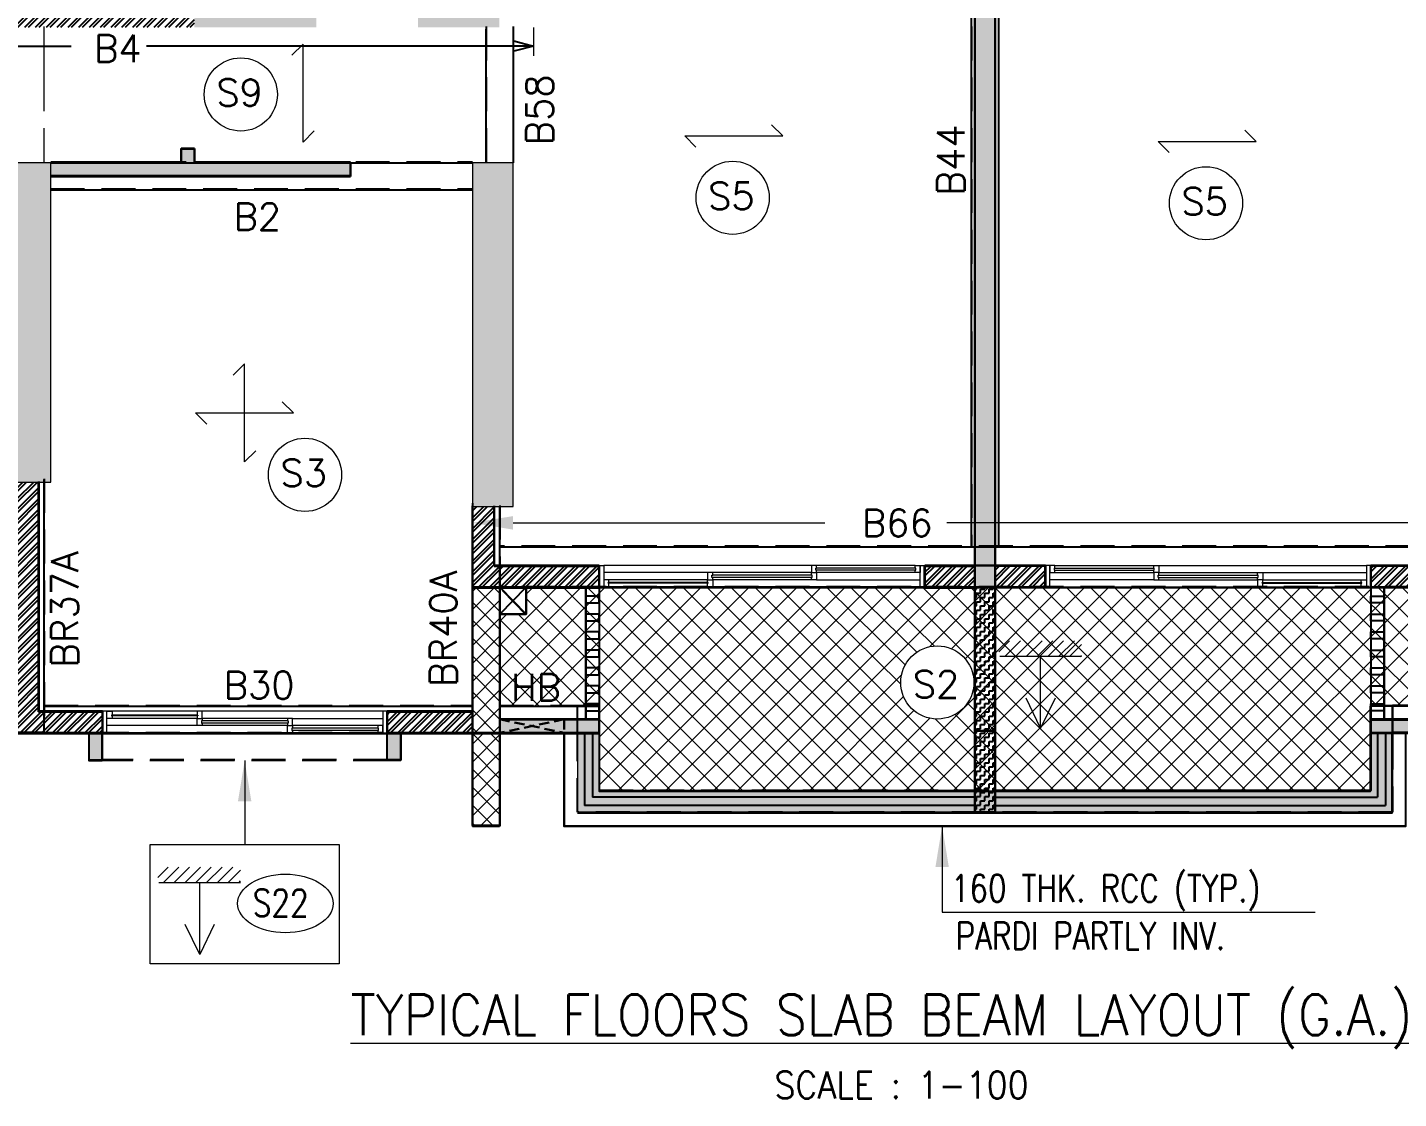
# Model space of a CAD drawing. Header units: millimetres. Extents: x 1181448 to 1317632, y -5734806 to -5633961.
# Drawn here: x 1287948 to 1298061, y -5721785 to -5713883 of the extents above; entities that cross this region are included whole.
import ezdxf

# ---------------------------------------------------------------- set-up
doc = ezdxf.new("R2010")
doc.units = ezdxf.units.MM
doc.header["$LTSCALE"] = 1000
doc.header["$MEASUREMENT"] = 0
for name, pattern in [('1', [0]), ('2BHK-A - FRONT$0$HIDDEN', [0.375, 0.25, -0.125]), ('AUDIT_D_120904163729-0', [0]), ('HIDDEN', [0.375, 0.25, -0.125]), ('T 10_TYPICAL ELEVATION$0$AUDIT_D_120904163729-0', [0]), ('T8(T9 IS SIMILAR) - TYPICAL FLOOR ELEVATION$0$AUDIT_D_120904163729-0', [0]), ('T8(T9 IS SIMILAR) - TYPICAL FLOOR ELEVATION$0$HIDDEN', [0.375, 0.25, -0.125]), ('T8(T9 IS SIMILAR)$0$$0$HIDDEN', [0.375, 0.25, -0.125]), ('T8(T9 IS SIMILAR)$0$HIDDEN', [0.375, 0.25, -0.125])]:
    doc.linetypes.add(name, pattern=pattern)
doc.layers.get('0').update_dxf_attribs({"linetype": 'AUDIT_D_120904163729-0'})
for name, color, linetype in [('100 MM THK. NON-STRUCTURAL WALL', 134, 'Continuous'), ('150 MM THK. BLOCK WORK.', 223, 'Continuous'), ('2BHK-A - FRONT$0$A-Elev Feature-Chajja', 13, 'Continuous'), ('2BHK-A - FRONT$0$CUT-OUT', 49, 'Continuous'), ('2BHK-A - FRONT$0$ELE 1', 1, 'Continuous'), ('A_dim', 1, 'Continuous'), ('S-BEAM', 20, 'Continuous'), ('SCPL-BEAMS NO.', 7, 'Continuous'), ('T 10_TYPICAL ELEVATION$0$A-WALL-FEATURES', 6, 'T 10_TYPICAL ELEVATION$0$AUDIT_D_120904163729-0'), ('T8(T9 IS SIMILAR) - TYPICAL FLOOR ELEVATION$0$A-WALL-FEATURES', 6, 'T8(T9 IS SIMILAR) - TYPICAL FLOOR ELEVATION$0$AUDIT_D_120904163729-0'), ('T8(T9 IS SIMILAR)$0$A-RERA CARPET AREA', 30, 'Continuous'), ('T8(T9 IS SIMILAR)$0$S-BEAM', 20, 'T8(T9 IS SIMILAR)$0$$0$HIDDEN'), ('TYPICAL FLOOR ARCH', 251, 'AUDIT_D_120904163729-0')]:
    doc.layers.add(name, color=color, linetype=linetype)
for name, color, linetype, lineweight in [('160 THK. STRUCT WALL', 7, 'Continuous', 15), ('200 THK. NON-STRUCT WALL -1', 6, 'Continuous', 15), ('2BHK-A - FRONT$0$A-WALL- 160', 6, 'Continuous', 30), ('2BHK-A - FRONT$0$Ele', 8, 'Continuous', 15), ('2BHK-A - FRONT$0$Window', 4, 'Continuous', 20), ('S-C-SHADE', 40, 'Continuous', 9), ('S-CUTOUT', 8, 'Continuous', 15), ('S-DRGSHEET TEXT-1', 7, 'Continuous', 18), ('S-HATCH', 8, 'Continuous', 9), ('SCPL BEAM', 20, 'Continuous', 13), ('SCPL_ TEXT', 7, 'Continuous', 9), ('SCPL_DIM', 9, 'Continuous', 5), ('SCPL_SLAB MARK', 72, 'Continuous', 20), ('T8(T9 IS SIMILAR)$0$SCPL BEAM', 191, 'T8(T9 IS SIMILAR)$0$$0$HIDDEN', 13)]:
    doc.layers.add(name, color=color, linetype=linetype, lineweight=lineweight)
doc.layers.add('160MM THK.NON-STRUCTURAL WALLS', color=7, linetype='Continuous', true_color=0xea7b62)
doc.layers.add('WALL - 0.16 thk STRUCTURAL', color=7, linetype='1', true_color=0x24ffc8)
doc.styles.add('ROMANS', font='romans.shx', dxfattribs={"width": 0.85})
doc.styles.add('SCPL', font='romans.shx')
doc.styles.add('SCPL-2', font='romans.shx', dxfattribs={"width": 0.9})
doc.dimstyles.new('SCPL', dxfattribs={"dimscale": 0, "dimtxt": 300, "dimasz": 300, "dimexe": 100, "dimexo": 200, "dimgap": 150, "dimtad": 0, "dimdec": 0, "dimzin": 1, "dimdsep": 46, "dimtxsty": 'SCPL', "dimcen": 150, "dimclrd": 1, "dimclre": 2, "dimclrt": 5, "dimadec": 3, "dimazin": 0, "dimtfac": 1, "dimtdec": 0, "dimtofl": 0, "dimtmove": 2, "dimatfit": 3, "dimfxl": 0, "dimtolj": 1, "dimtzin": 0, "dimlwd": 15, "dimlwe": 13, "dimarcsym": 0})
doc.dimstyles.new('SCPL-DIM-150', dxfattribs={"dimscale": 100, "dimtxt": 2.25, "dimasz": 1.45, "dimexe": 1, "dimexo": 1, "dimgap": 1, "dimtad": 1, "dimdec": 0, "dimzin": 0, "dimdsep": 46, "dimtxsty": 'ROMANS', "dimblk": 'OPEN30', "dimcen": 0.09, "dimclrd": 256, "dimclre": 256, "dimclrt": 7, "dimadec": 0, "dimazin": 0, "dimtfac": 1, "dimtdec": 0, "dimtofl": 0, "dimtmove": 0, "dimatfit": 3, "dimldrblk": 'OPEN30', "dimfxl": 1, "dimtolj": 1, "dimtzin": 0, "dimarcsym": 0})
pattern_1 = [(0, (-1203933.584, 5720355.632), (31.25, 31.25), [31.25, -31.25]), (90, (-1203902.334, 5720355.632), (-31.25, 31.25), [31.25, -31.25])]

# ---------------------------------------------------------------- blocks, each defined once
blk = doc.blocks.new('2BHK-A - FRONT$0$2400')
at = {"layer": '2BHK-A - FRONT$0$Window', "color": 1, "lineweight": 13}
for p, q in [((1151176, -5692112), (1148842, -5692112)), ((1149607, -5692112), (1148880, -5692112)), ((1149607, -5692165), (1148880, -5692165)), ((1150374, -5692165), (1149645, -5692165)), ((1150411, -5692165), (1151176, -5692165)), ((1149607, -5692219), (1148842, -5692219)), ((1150374, -5692272), (1148842, -5692272)), ((1150374, -5692219), (1149645, -5692219)), ((1151139, -5692219), (1150411, -5692219)), ((1151139, -5692272), (1150411, -5692272))]:
    blk.add_line(p, q, dxfattribs=at)
at = {"layer": '2BHK-A - FRONT$0$Window', "color": 5, "lineweight": 13}
for p, q in [((1149607, -5692142), (1148880, -5692142)), ((1149607, -5692147), (1148880, -5692147)), ((1150374, -5692184), (1149645, -5692184)), ((1150374, -5692200), (1149645, -5692200)), ((1151139, -5692237), (1150411, -5692237)), ((1151139, -5692253), (1150411, -5692253))]:
    blk.add_line(p, q, dxfattribs=at)
at = {"layer": '2BHK-A - FRONT$0$Window', "color": 4, "lineweight": 13}
for points in [[(1148842, -5692112), (1148809, -5692112), (1148809, -5692272), (1148842, -5692272)], [(1148880, -5692147), (1148880, -5692165), (1148842, -5692165), (1148842, -5692112), (1148880, -5692112), (1148880, -5692142), (1148875, -5692142), (1148875, -5692147)], [(1149607, -5692147), (1149607, -5692165), (1149645, -5692165), (1149645, -5692112), (1149607, -5692112), (1149607, -5692142), (1149612, -5692142), (1149612, -5692147)], [(1149645, -5692200), (1149645, -5692219), (1149607, -5692219), (1149607, -5692165), (1149645, -5692165), (1149645, -5692184), (1149640, -5692184), (1149640, -5692200)], [(1150374, -5692200), (1150374, -5692219), (1150411, -5692219), (1150411, -5692165), (1150374, -5692165), (1150374, -5692184), (1150378, -5692184), (1150378, -5692200)], [(1151209, -5692112), (1151176, -5692112), (1151176, -5692272), (1151209, -5692272)], [(1150411, -5692253), (1150411, -5692272), (1150374, -5692272), (1150374, -5692219), (1150411, -5692219), (1150411, -5692237), (1150407, -5692237), (1150407, -5692253)], [(1151139, -5692253), (1151139, -5692272), (1151176, -5692272), (1151176, -5692219), (1151139, -5692219), (1151139, -5692237), (1151143, -5692237), (1151143, -5692253)]]:
    blk.add_lwpolyline(points, close=True, dxfattribs=at)
blk = doc.blocks.new('2BHK-A - FRONT$0$2100')
at = {"layer": '2BHK-A - FRONT$0$Window', "color": 1, "lineweight": 13}
for p, q in [((1150876, -5693344), (1148842, -5693344)), ((1149507, -5693344), (1148880, -5693344)), ((1149507, -5693451), (1148842, -5693451)), ((1149507, -5693397), (1148880, -5693397)), ((1150174, -5693397), (1149545, -5693397)), ((1150174, -5693451), (1149545, -5693451)), ((1150211, -5693397), (1150876, -5693397)), ((1150839, -5693451), (1150211, -5693451)), ((1150174, -5693504), (1148842, -5693504)), ((1150839, -5693504), (1150211, -5693504))]:
    blk.add_line(p, q, dxfattribs=at)
at = {"layer": '2BHK-A - FRONT$0$Window', "color": 5, "lineweight": 13}
for p, q in [((1149507, -5693374), (1148880, -5693374)), ((1149507, -5693379), (1148880, -5693379)), ((1150174, -5693416), (1149545, -5693416)), ((1150174, -5693432), (1149545, -5693432)), ((1150839, -5693469), (1150211, -5693469)), ((1150839, -5693486), (1150211, -5693486))]:
    blk.add_line(p, q, dxfattribs=at)
at = {"layer": '2BHK-A - FRONT$0$Window', "color": 4, "lineweight": 13}
for points in [[(1148842, -5693344), (1148809, -5693344), (1148809, -5693504), (1148842, -5693504)], [(1148880, -5693379), (1148880, -5693397), (1148842, -5693397), (1148842, -5693344), (1148880, -5693344), (1148880, -5693374), (1148875, -5693374), (1148875, -5693379)], [(1149507, -5693379), (1149507, -5693397), (1149545, -5693397), (1149545, -5693344), (1149507, -5693344), (1149507, -5693374), (1149512, -5693374), (1149512, -5693379)], [(1150909, -5693344), (1150876, -5693344), (1150876, -5693504), (1150909, -5693504)], [(1149545, -5693432), (1149545, -5693451), (1149507, -5693451), (1149507, -5693397), (1149545, -5693397), (1149545, -5693416), (1149540, -5693416), (1149540, -5693432)], [(1150174, -5693432), (1150174, -5693451), (1150211, -5693451), (1150211, -5693397), (1150174, -5693397), (1150174, -5693416), (1150178, -5693416), (1150178, -5693432)], [(1150211, -5693486), (1150211, -5693504), (1150174, -5693504), (1150174, -5693451), (1150211, -5693451), (1150211, -5693469), (1150207, -5693469), (1150207, -5693486)], [(1150839, -5693486), (1150839, -5693504), (1150876, -5693504), (1150876, -5693451), (1150839, -5693451), (1150839, -5693469), (1150843, -5693469), (1150843, -5693486)]]:
    blk.add_lwpolyline(points, close=True, dxfattribs=at)
blk = doc.blocks.new('GGS')
at = {"layer": '2BHK-A - FRONT$0$A-Elev Feature-Chajja', "color": 8}
for points in [[(-206570705, -159316960), (-206570705, -159317010), (-206570605, -159317010), (-206570605, -159316960)], [(-206564815, -159316960), (-206564815, -159317010), (-206564915, -159317010), (-206564915, -159316960)], [(-206570705, -159317092), (-206570705, -159317142), (-206570605, -159317142), (-206570605, -159317092)], [(-206564815, -159317092), (-206564815, -159317142), (-206564915, -159317142), (-206564915, -159317092)], [(-206570705, -159317224), (-206570705, -159317274), (-206570605, -159317274), (-206570605, -159317224)], [(-206564815, -159317224), (-206564815, -159317274), (-206564915, -159317274), (-206564915, -159317224)], [(-206570705, -159317357), (-206570705, -159317407), (-206570605, -159317407), (-206570605, -159317357)], [(-206564815, -159317357), (-206564815, -159317407), (-206564915, -159317407), (-206564915, -159317357)], [(-206570705, -159317489), (-206570705, -159317539), (-206570605, -159317539), (-206570605, -159317489)], [(-206564815, -159317489), (-206564815, -159317539), (-206564915, -159317539), (-206564915, -159317489)], [(-206570705, -159317622), (-206570705, -159317672), (-206570605, -159317672), (-206570605, -159317622)], [(-206564815, -159317622), (-206564815, -159317672), (-206564915, -159317672), (-206564915, -159317622)], [(-206570705, -159317755), (-206570705, -159317805), (-206570605, -159317805), (-206570605, -159317755)], [(-206564815, -159317755), (-206564815, -159317805), (-206564915, -159317805), (-206564915, -159317755)]]:
    blk.add_lwpolyline(points, close=True, dxfattribs=at)
at = {"layer": '2BHK-A - FRONT$0$A-WALL- 160', "color": 8, "linetype": 'ByBlock'}
for p, q in [((-206567835, -159316733), (-206567835, -159308308)), ((-206567835, -159316893), (-206567835, -159308308)), ((-206567685, -159316893), (-206567685, -159308308)), ((-206567685, -159316733), (-206567685, -159308308)), ((-206573590, -159313658), (-206573690, -159313658)), ((-206573690, -159313658), (-206573690, -159313758)), ((-206573590, -159313758), (-206573590, -159313658)), ((-206574650, -159313758), (-206573690, -159313758)), ((-206573590, -159313758), (-206572440, -159313758)), ((-206572440, -159313758), (-206572440, -159313858)), ((-206574650, -159313858), (-206572440, -159313858)), ((-206574740, -159317808), (-206574740, -159316113)), ((-206571540, -159317968), (-206571540, -159316293)), ((-206571380, -159316733), (-206571380, -159316293)), ((-206571380, -159316733), (-206570605, -159316733)), ((-206570605, -159316733), (-206570605, -159316893)), ((-206568205, -159316733), (-206567760, -159316733)), ((-206568205, -159316893), (-206568205, -159316733)), ((-206567315, -159316733), (-206567760, -159316733)), ((-206567315, -159316893), (-206567315, -159316733)), ((-206564140, -159316733), (-206564915, -159316733)), ((-206564915, -159316733), (-206564915, -159316893)), ((-206571540, -159316893), (-206570605, -159316893)), ((-206571340, -159317968), (-206571340, -159316893)), ((-206568205, -159316893), (-206567760, -159316893)), ((-206567315, -159316893), (-206567760, -159316893)), ((-206563980, -159316893), (-206564915, -159316893)), ((-206574740, -159317808), (-206574269, -159317808)), ((-206574269, -159317808), (-206574269, -159317968)), ((-206572169, -159317808), (-206571540, -159317808)), ((-206572169, -159317808), (-206572169, -159317968)), ((-206574900, -159317968), (-206574269, -159317968)), ((-206572169, -159317968), (-206571340, -159317968)), ((-206567685, -159317953), (-206567835, -159317953)), ((-206567835, -159317953), (-206567685, -159317953))]:
    blk.add_line(p, q, dxfattribs=at)
at = {"layer": '2BHK-A - FRONT$0$A-WALL- 160', "color": 8, "linetype": '2BHK-A - FRONT$0$HIDDEN', "ltscale": 0.3}
for p, q in [((-206571340, -159317868), (-206570865, -159317968)), ((-206570865, -159317868), (-206571339, -159317968))]:
    blk.add_line(p, q, dxfattribs=at)
at = {"layer": '2BHK-A - FRONT$0$A-WALL- 160', "color": 8, "linetype": 'ByBlock'}
for points in [[(-206567685, -159316893), (-206567685, -159318553), (-206567835, -159318553), (-206567835, -159316893)], [(-206567835, -159316893), (-206567835, -159318553), (-206567685, -159318553), (-206567685, -159316893)], [(-206571340, -159317968), (-206570605, -159317968), (-206570605, -159317868), (-206571340, -159317868)], [(-206564180, -159317968), (-206564915, -159317968), (-206564915, -159317868), (-206564180, -159317868)]]:
    blk.add_lwpolyline(points, dxfattribs=at)
at = {"layer": '2BHK-A - FRONT$0$A-WALL- 160', "color": 8, "linetype": '2BHK-A - FRONT$0$HIDDEN', "ltscale": 0.3}
blk.add_lwpolyline([(-206570865, -159317968), (-206571340, -159317968), (-206571340, -159317868), (-206570865, -159317868)], close=True, dxfattribs=at)
at = {"layer": '2BHK-A - FRONT$0$CUT-OUT', "color": 8}
for p, q in [((-206570705, -159316893), (-206570705, -159317868)), ((-206570605, -159316893), (-206570605, -159317868)), ((-206564915, -159316893), (-206564915, -159317868)), ((-206564815, -159316893), (-206564815, -159317868))]:
    blk.add_line(p, q, dxfattribs=at)
for points in [[(-206571340, -159317868), (-206570705, -159317868), (-206570705, -159316893), (-206571145, -159316893), (-206571145, -159317093), (-206571340, -159317093)], [(-206571340, -159317093), (-206571145, -159317093), (-206571145, -159316893), (-206571340, -159316893)], [(-206564180, -159317868), (-206564815, -159317868), (-206564815, -159316893), (-206564375, -159316893), (-206564375, -159317093), (-206564180, -159317093)]]:
    blk.add_lwpolyline(points, close=True, dxfattribs=at)
at = {"layer": '2BHK-A - FRONT$0$CUT-OUT', "color": 8, "linetype": 'ByBlock'}
for points in [[(-206571340, -159317093), (-206571145, -159316893)], [(-206571340, -159316893), (-206571145, -159317093)]]:
    blk.add_lwpolyline(points, dxfattribs=at)
at = {"layer": '2BHK-A - FRONT$0$Ele', "color": 8}
for p, q in [((-206570605, -159316893), (-206570605, -159318393)), ((-206564915, -159316893), (-206564915, -159318393)), ((-206570765, -159317968), (-206570765, -159318553)), ((-206564755, -159317968), (-206564755, -159318553)), ((-206567835, -159318393), (-206570605, -159318393)), ((-206567685, -159318393), (-206564915, -159318393)), ((-206567835, -159318553), (-206570765, -159318553)), ((-206567685, -159318553), (-206564755, -159318553))]:
    blk.add_line(p, q, dxfattribs=at)
at = {"layer": '2BHK-A - FRONT$0$ELE 1', "color": 8}
for p, q in [((-206570715, -159317968), (-206570715, -159318503)), ((-206570655, -159317968), (-206570655, -159318443)), ((-206564865, -159317968), (-206564865, -159318443)), ((-206564805, -159317968), (-206564805, -159318503)), ((-206567835, -159318443), (-206570655, -159318443)), ((-206567685, -159318443), (-206564865, -159318443)), ((-206567835, -159318503), (-206570715, -159318503)), ((-206567685, -159318503), (-206564805, -159318503))]:
    blk.add_line(p, q, dxfattribs=at)
at = {"layer": 'T8(T9 IS SIMILAR) - TYPICAL FLOOR ELEVATION$0$A-WALL-FEATURES', "color": 8, "linetype": 'T8(T9 IS SIMILAR) - TYPICAL FLOOR ELEVATION$0$HIDDEN'}
blk.add_line((-206572169, -159318167), (-206574270, -159318167), dxfattribs=at)
at = {"layer": 'T8(T9 IS SIMILAR) - TYPICAL FLOOR ELEVATION$0$A-WALL-FEATURES', "color": 8, "linetype": 'ByBlock'}
for points in [[(-206574370, -159317967), (-206574370, -159318167), (-206574270, -159318167), (-206574270, -159317967)], [(-206572169, -159318167), (-206572169, -159317967), (-206572069, -159317967), (-206572069, -159318167)], [(-206571340, -159318652), (-206571540, -159318652), (-206571540, -159317967), (-206571340, -159317967)]]:
    blk.add_lwpolyline(points, close=True, dxfattribs=at)
blk.add_lwpolyline([(-206570865, -159317967), (-206570865, -159318653), (-206564655, -159318653), (-206564655, -159317967)], dxfattribs=at)
at = {"layer": 'T8(T9 IS SIMILAR)$0$A-RERA CARPET AREA', "color": 8}
for points in [[(-206567835, -159316893), (-206570605, -159316893), (-206570605, -159318393), (-206567835, -159318393)], [(-206567685, -159316893), (-206564915, -159316893), (-206564915, -159318393), (-206567685, -159318393)]]:
    blk.add_lwpolyline(points, close=True, dxfattribs=at)
at = {"layer": 'T8(T9 IS SIMILAR)$0$S-BEAM', "color": 8}
for p, q in [((-206567860, -159311258, 0), (-206567860, -159316591, 0)), ((-206567660, -159311258, 0), (-206567660, -159316591, 0)), ((-206571440, -159312757, 0), (-206571440, -159313756, 0)), ((-206571240, -159312757, 0), (-206571240, -159313756, 0)), ((-206574652, -159313755), (-206571540, -159313755, 0)), ((-206574652, -159313955), (-206571540, -159313955, 0)), ((-206574700, -159316094), (-206574700, -159317966, 0)), ((-206571540, -159316274, 0), (-206571540, -159318653, -647)), ((-206571340, -159316291, 0), (-206571340, -159318653, -647)), ((-206564180, -159316591, 0), (-206571340, -159316591, 0)), ((-206564180, -159316891, 0), (-206571340, -159316891, 0)), ((-206574700, -159317766, 0), (-206571540, -159317766, 0)), ((-206570765, -159317966, -460), (-206570765, -159317766, -460)), ((-206564755, -159317966, -460), (-206564755, -159317766, -460)), ((-206574700, -159317966, 0), (-206574900, -159317966, 0)), ((-206574700, -159317966, 0), (-206571540, -159317966, 0)), ((-206571340, -159318653, -647), (-206571540, -159318653, -647))]:
    blk.add_line(p, q, dxfattribs=at)
at = {"layer": 'T8(T9 IS SIMILAR)$0$S-BEAM', "color": 8, "linetype": 'T8(T9 IS SIMILAR)$0$HIDDEN'}
for p, q in [((-206571340, -159317766, -460), (-206570765, -159317766, -460)), ((-206564180, -159317766, -460), (-206564755, -159317766, -460)), ((-206571340, -159317966, -460), (-206570765, -159317966, -460)), ((-206564180, -159317966, -460), (-206564755, -159317966, -460))]:
    blk.add_line(p, q, dxfattribs=at)
at = {"layer": 'T8(T9 IS SIMILAR)$0$S-BEAM', "color": 8, "elevation": -460}
for points in [[(-206570765, -159318552), (-206564755, -159318552), (-206564755, -159317766)], [(-206570605, -159318392), (-206564915, -159318392)]]:
    blk.add_lwpolyline(points, dxfattribs=at)
at = {"layer": 'T8(T9 IS SIMILAR)$0$S-BEAM', "color": 8}
blk.add_lwpolyline([(-206564755, -159317989), (-206564755, -159317789), (-206564755, -159317789), (-206564755, -159317989), (-206564755, -159317989), (-206564755, -159318552), (-206570765, -159318552), (-206570765, -159317766), (-206570605, -159317766), (-206570605, -159318392), (-206564915, -159318392), (-206564915, -159317766), (-206564755, -159317767), (-206564755, -159317989), (-206564755, -159317989), (-206564755, -159317789), (-206564755, -159317789), (-206564755, -159317966), (-206564728, -159317966)], dxfattribs=at)
at = {"layer": 'T8(T9 IS SIMILAR)$0$SCPL BEAM', "color": 8, "linetype": 'T8(T9 IS SIMILAR)$0$HIDDEN'}
blk.add_line((-206574702, -159312757, 0), (-206574702, -159313738, 0), dxfattribs=at)
at = {"layer": '2BHK-A - FRONT$0$A-WALL- 160', "color": 8, "linetype": 'ByBlock', "xscale": -1, "rotation": 180}
blk.add_blockref('2BHK-A - FRONT$0$2400', (-207719414, -165009005), dxfattribs=at)
at = {"layer": '2BHK-A - FRONT$0$A-WALL- 160', "color": 8, "linetype": 'ByBlock', "rotation": 180}
blk.add_blockref('2BHK-A - FRONT$0$2400', (-205416105, -165009005), dxfattribs=at)
at = {"layer": '2BHK-A - FRONT$0$A-WALL- 160', "color": 8, "linetype": 'ByBlock'}
blk.add_blockref('2BHK-A - FRONT$0$2100', (-207723079, -153624464), dxfattribs=at)
blk = doc.blocks.new('A$C5F94338C')
at = {"layer": 'WALL - 0.16 thk STRUCTURAL', "true_color": 0x1f57ff}
h = blk.add_hatch(color=160, dxfattribs=at)
h.dxf.hatch_style = 1
h.paths.add_polyline_path([(14550, 2535), (14300, 2535), (14300, 180), (14550, 180)])
at = {"layer": 'WALL - 0.16 thk STRUCTURAL'}
h = blk.add_hatch(color=256, dxfattribs=at)
h.dxf.hatch_style = 1
h.paths.add_polyline_path([(17960, 2535), (17660, 2535), (17660, 0), (17960, 0)])
at = {"layer": '160 THK. STRUCT WALL'}
for points in [[(14550, 2535), (14300, 2535), (14300, 180), (14550, 180)], [(17960, 2535), (17660, 2535), (17660, 0), (17960, 0)]]:
    blk.add_lwpolyline(points, close=True, dxfattribs=at)
blk = doc.blocks.new('HS')
at = {"linetype": 'Continuous'}
for p, q in [((-9.28, 0), (9.28, 0)), ((-9.28, 0), (-7.16, -2.12)), ((9.28, 0), (7.16, 2.12))]:
    blk.add_line(p, q, dxfattribs=at)
blk = doc.blocks.new('One WAy')
at = {"xscale": -38.94666666665216, "yscale": 38.94666666665216, "zscale": 38.94666666665216, "rotation": 270}
blk.add_blockref('HS', (0, 0), dxfattribs=at)
blk = doc.blocks.new('A$C42226032')
at = {"layer": 'SCPL_SLAB MARK'}
h = blk.add_hatch(dxfattribs=at)
h.set_pattern_fill('ANSI31', color=256, scale=0.2, angle=90)
h.set_pattern_definition([(135, (-48.789575, -510.390865), (-0.0176776695, -0.0176776695), [])])
h.paths.add_polyline_path([(-0.1372, -0.2348), (-0.1372, -0.2863), (0.1337, -0.2863), (0.1337, -0.2348)])
for p, q in [((0, 0), (0, -0.2348)), ((0, 0), (-0.0473, -0.0981)), ((0.0473, -0.0981), (0, 0)), ((0.1337, -0.2348), (-0.1337, -0.2348))]:
    blk.add_line(p, q, dxfattribs=at)
blk = doc.blocks.new('*D110')
at = {"layer": 'T 10_TYPICAL ELEVATION$0$A-WALL-FEATURES', "color": 2, "lineweight": 13, "transparency": 16777216}
for p, q in [((-206691138, -159348131), (-206691138, -159348181)), ((-206683578, -159348131), (-206683578, -159348181))]:
    blk.add_line(p, q, dxfattribs=at)
at = {"layer": 'T 10_TYPICAL ELEVATION$0$A-WALL-FEATURES', "color": 1, "lineweight": 15, "transparency": 16777216}
for p, q in [((-206690838, -159348281), (-206688539, -159348281)), ((-206683878, -159348281), (-206687639, -159348281))]:
    blk.add_line(p, q, dxfattribs=at)
at = {"layer": 'T 10_TYPICAL ELEVATION$0$A-WALL-FEATURES', "color": 1, "transparency": 16777216}
for points in [[(-206690838, -159348231), (-206690838, -159348331), (-206691138, -159348281)], [(-206683878, -159348231), (-206683878, -159348331), (-206683578, -159348281)]]:
    blk.add_solid(points, dxfattribs=at)
at = {"layer": 'T 10_TYPICAL ELEVATION$0$A-WALL-FEATURES', "color": 5, "transparency": 16777216, "insert": (-206688089, -159348281), "char_height": 300, "attachment_point": 5, "style": 'SCPL'}
blk.add_mtext('\\A1;  ', dxfattribs=at)
blk = doc.blocks.new('_Open30')
at = {"color": 0, "linetype": 'ByBlock', "lineweight": -2}
for p, q in [((-1, 0.268), (0, 0)), ((0, 0), (-1, -0.268)), ((0, 0), (-1, 0))]:
    blk.add_line(p, q, dxfattribs=at)
blk = doc.blocks.new('A$C73fda794')
at = {"layer": '100 MM THK. NON-STRUCTURAL WALL', "linetype": 'ByBlock'}
h = blk.add_hatch(dxfattribs=at)
h.set_pattern_fill('ZIGZAG', color=256, scale=250)
h.set_pattern_definition(pattern_1)
h.paths.add_polyline_path([(-17600.8, 372.1), (-17600.8, 672.1), (-17500.8, 672.1), (-17500.8, 472.1), (-16950.8, 472.1), (-16950.8, 832.2), (-16850.8, 832.2), (-16850.8, 372.1)])
h.paths.add_polyline_path([(-13700.8, 372.1), (-13700.8, 672.1), (-13800.8, 672.1), (-13800.8, 472.1), (-14350.8, 472.1), (-14350.8, 832.2), (-14450.8, 832.2), (-14450.8, 372.1)])
h.paths.add_polyline_path([(-13075.9, 2422.2), (-13075.9, 2622.2), (-13175.9, 2622.2), (-13175.9, 2422.2)])
h.paths.add_polyline_path([(-10575.9, 2622.2), (-10575.9, 2422.2), (-10675.9, 2422.2), (-10675.9, 2622.2)])
h.paths.add_polyline_path([(-7300.8, 10416.8), (-7300.8, 10616.8), (-7400.8, 10616.8), (-7400.8, 10416.8)])
h.paths.add_polyline_path([(-9801.6, 10616.8), (-9801.6, 10416.8), (-9901.6, 10416.8), (-9901.6, 10616.8)])
h.paths.add_polyline_path([(-8190.9, 18465.9), (-7720.8, 18465.9), (-7720.8, 18005.9), (-7820.8, 18005.9), (-7820.8, 18365.9), (-8190.9, 18365.9)])
h.paths.add_polyline_path([(-5620.8, 18005.9), (-5620.8, 18465.9), (-4801, 18465.9), (-4801, 18365.9), (-5520.8, 18365.9), (-5520.8, 18005.9)])
h.paths.add_polyline_path([(-4271.1, 19265.3), (-4271.1, 19465.3), (-4171.1, 19465.3), (-4171.1, 19265.3)])
h.paths.add_polyline_path([(-2070.9, 19465.3), (-2070.9, 19265.3), (-1970.9, 19265.3), (-1970.9, 19465.3)])
h.paths.add_polyline_path([(6748.3, 19465.3), (6748.3, 19265.3), (6648.3, 19265.3), (6648.3, 19465.3)])
h.paths.add_polyline_path([(8948.4, 19265.3), (8948.4, 19465.3), (8848.4, 19465.3), (8848.4, 19265.3)])
h.paths.add_polyline_path([(10298.2, 18005.9), (10298.2, 18465.9), (9478.7, 18465.9), (9478.7, 18365.9), (10198.2, 18365.9), (10198.2, 18005.9)])
h.paths.add_polyline_path([(12868.4, 18465.9), (12398.2, 18465.9), (12398.2, 18005.9), (12498.2, 18005.9), (12498.2, 18365.9), (12868.4, 18365.9)])
h.paths.add_polyline_path([(11978.1, 10416.8), (11978.1, 10616.8), (12078.1, 10616.8), (12078.1, 10416.8)])
h.paths.add_polyline_path([(14479, 10616.8), (14479, 10416.8), (14579, 10416.8), (14579, 10616.8)])
h.paths.add_polyline_path([(17753.3, 2422.2), (17753.3, 2622.2), (17853.3, 2622.2), (17853.3, 2422.2)])
h.paths.add_polyline_path([(15253.3, 2622.2), (15253.3, 2422.2), (15353.3, 2422.2), (15353.3, 2622.2)])
h.paths.add_polyline_path([(18378.2, 372.1), (18378.2, 672.1), (18478.2, 672.1), (18478.2, 472.1), (19028.2, 472.1), (19028.2, 832.2), (19128.2, 832.2), (19128.2, 372.1)])
h.paths.add_polyline_path([(22278.2, 372.1), (22278.2, 672.1), (22178.2, 672.1), (22178.2, 472.1), (21628.2, 472.1), (21628.2, 832.2), (21528.2, 832.2), (21528.2, 372.1)])
h.paths.add_polyline_path([(13068.3, -7229), (12968.3, -7229), (12968.3, -7429), (12423.2, -7429), (12423.2, -7069), (12323.2, -7069), (12323.2, -7529), (13068.3, -7529)])
h.paths.add_polyline_path([(10223.2, -7069), (10123.2, -7069), (10123.2, -7429), (9478.7, -7429), (9478.7, -7529), (10223.2, -7529)])
h.paths.add_polyline_path([(6748.3, -8528.4), (6748.3, -8328.4), (6648.3, -8328.4), (6648.3, -8528.4)])
h.paths.add_polyline_path([(8948.4, -8328.4), (8948.4, -8528.4), (8848.4, -8528.4), (8848.4, -8328.4)])
h.paths.add_polyline_path([(-2070.9, -8528.4), (-2070.9, -8328.4), (-1970.9, -8328.4), (-1970.9, -8528.4)])
h.paths.add_polyline_path([(-4271.1, -8328.4), (-4271.1, -8528.4), (-4171.1, -8528.4), (-4171.1, -8328.4)])
h.paths.add_polyline_path([(-5545.9, -7069), (-5445.9, -7069), (-5445.9, -7429), (-4801.3, -7429), (-4801.3, -7529), (-5545.9, -7529)])
h.paths.add_polyline_path([(-8391, -7229), (-8291, -7229), (-8291, -7429), (-7745.9, -7429), (-7745.9, -7069), (-7645.9, -7069), (-7645.9, -7529), (-8391, -7529)])
h = blk.add_hatch(dxfattribs=at)
h.set_pattern_fill('ZIGZAG', color=256, scale=250)
h.set_pattern_definition([(0, (-1149440.806, 5720355.276), (31.25, 31.25), [31.25, -31.25]), (90, (-1149409.556, 5720355.276), (-31.25, 31.25), [31.25, -31.25])])
h.paths.add_polyline_path([(-7291.3, -3119.3), (-5591.2, -3119.3), (-5591.2, -3019.3), (-7291.3, -3019.3)])
h.paths.add_polyline_path([(-4551.3, -4119.3), (-4551.3, -4219.3), (-2341.3, -4219.3), (-2341.3, -4119.3), (-3491.3, -4118.9), (-3491.3, -4018.9), (-3591.3, -4018.9), (-3591.3, -4119.3)])
h.paths.add_polyline_path([(-3491.3, -3018.9), (-2591.6, -3018.9), (-2591.6, -3118.9), (-3491.3, -3118.9)])
h.paths.add_polyline_path([(-1841.6, -3118.9), (-1241.6, -3118.9), (-1241.6, -3018.9), (-1841.6, -3018.9)])
h.paths.add_polyline_path([(958.7, -669.3), (1058.7, -669.3), (1058.7, -1418.9), (958.7, -1418.9)])
h.paths.add_polyline_path([(958.7, 230.7), (1058.7, 230.7), (1058.7, 1130.7), (958.7, 1130.7)])
h.paths.add_polyline_path([(-3891.4, -1319.3), (-3791.4, -1319.3), (-3791.4, -819.3), (-3791.5, -819.3), (-3791.4, -718.4), (-3891.4, -718.7)])
h.paths.add_polyline_path([(-1241.3, -8328.9), (-506.3, -8328.9), (-506.3, -8228.9), (-1241.3, -8228.9)])
h.paths.add_polyline_path([(-991.3, -1419.3), (-591.3, -1419.3), (-591.3, -1319.3), (-991.3, -1319.3)])
h.paths.add_polyline_path([(708.7, -1319.3), (958.7, -1319.3), (958.7, -1419.3), (708.7, -1419.3)])
h = blk.add_hatch(dxfattribs=at)
h.set_pattern_fill('ZIGZAG', color=256, scale=250)
h.set_pattern_definition(pattern_1)
h.paths.add_polyline_path([(11968.7, -3119.3), (10268.6, -3119.3), (10268.6, -3019.3), (11968.7, -3019.3)])
h.paths.add_polyline_path([(9228.7, -4119.3), (9228.7, -4219.3), (7018.6, -4219.3), (7018.6, -4119.3), (8168.7, -4118.9), (8168.7, -4018.9), (8268.7, -4018.9), (8268.7, -4119.3)])
h.paths.add_polyline_path([(8168.7, -3018.9), (7269, -3018.9), (7269, -3118.9), (8168.7, -3118.9)])
h.paths.add_polyline_path([(6519, -3118.9), (5919, -3118.9), (5919, -3018.9), (6519, -3018.9)])
h.paths.add_polyline_path([(3718.7, -669.3), (3618.7, -669.3), (3618.7, -1418.9), (3718.7, -1418.9)])
h.paths.add_polyline_path([(3718.7, 230.7), (3618.7, 230.7), (3618.7, 1130.7), (3718.7, 1130.7)])
h.paths.add_polyline_path([(8568.8, -1319.3), (8468.8, -1319.3), (8468.8, -819.3), (8468.8, -819.3), (8468.7, -718.4), (8568.8, -718.7)])
h.paths.add_polyline_path([(5918.7, -8328.9), (5183.7, -8328.9), (5183.7, -8228.9), (5918.7, -8228.9)])
h.paths.add_polyline_path([(5668.7, -1419.3), (5268.7, -1419.3), (5268.7, -1319.3), (5668.7, -1319.3)])
h.paths.add_polyline_path([(3968.7, -1319.3), (3718.7, -1319.3), (3718.7, -1419.3), (3968.7, -1419.3)])
h = blk.add_hatch(dxfattribs=at)
h.set_pattern_fill('ZIGZAG', color=256, scale=250)
h.set_pattern_definition([(0, (206689697.06, 159341505.575), (31.25, 31.25), [31.25, -31.25]), (90, (206689728.31, 159341505.575), (-31.25, 31.25), [31.25, -31.25])])
h.paths.add_polyline_path([(2413.7, -8914.3), (2263.7, -8914.3), (2263.7, -7254.3), (2413.7, -7254.3)])
at = {"layer": '150 MM THK. BLOCK WORK.', "linetype": 'ByBlock'}
h = blk.add_hatch(dxfattribs=at)
h.set_pattern_fill('HEX', color=256, scale=150)
h.set_pattern_definition([(0, (-1149440.806, 5720354.73), (0, 32.47595264), [18.75, -37.5]), (120, (-1149440.806, 5720354.73), (-28.125, -16.23797632), [18.75, -37.5]), (60, (-1149422.056, 5720354.73), (-28.125, 16.23797632), [18.75, -37.5])])
h.paths.add_polyline_path([(2263.7, -8914.3), (2413.7, -8914.3), (2413.7, -7254.3), (2263.7, -7254.3)], flags=16)
h.paths.add_polyline_path([(2413.7, -8914.5), (2413.7, -8914.3), (2413.7, 1335.4), (2263.7, 1335.4), (2263.7, -8914.5)])
at = {"layer": '160MM THK.NON-STRUCTURAL WALLS', "linetype": 'ByBlock'}
h = blk.add_hatch(dxfattribs=at)
h.set_pattern_fill('ANSI32', color=256, scale=150)
h.set_pattern_definition([(45, (-1149440.806, 5720354.73), (-39.77475644, 39.77475644), []), (45, (-1149414.29, 5720354.73), (-39.77475644, 39.77475644), [])])
h.paths.add_polyline_path([(-4801, -6474.2), (-4641, -6474.2), (-4641, -8168.9), (-4170.9, -8168.9), (-4170.9, -8328.9), (-4801, -8328.9)])
h.paths.add_polyline_path([(-1441.3, -6654.2), (-1281.3, -6654.2), (-1281.3, -7094.5), (-506.3, -7094.5), (-506.3, -7254.5), (-1441.3, -7254.5)])
h.paths.add_polyline_path([(-2070.9, -8328.9), (-1441.3, -8328.9), (-1441.3, -8168.9), (-2070.9, -8168.9)])
h.paths.add_polyline_path([(1893.7, -7094.5), (2263.7, -7094.5), (2263.7, -7254.5), (1893.7, -7254.5)])
h.paths.add_polyline_path([(-3176.3, 781.5), (-3016.3, 781.5), (-3016.3, 1130.7), (-3176.3, 1130.7)])
h.paths.add_polyline_path([(-3891.4, -1479.1), (-3651.9, -1479.1), (-3650.8, -1319.3), (-3891.4, -1319.3)])
h.paths.add_polyline_path([(-3651.3, -1568.9), (-3491.3, -1568.9), (-3491.3, -2169.3), (-3651.3, -2169.3)])
h.paths.add_polyline_path([(-4841.3, -1569.3), (-4681.3, -1569.3), (-4678.8, -2169.3), (-4838.8, -2169.3)])
h.paths.add_polyline_path([(-4841.3, -3119.3), (-4841.3, -2819.3), (-4681.3, -2819.3), (-4681.3, -2959.3), (-3651.3, -2959.3), (-3651.3, -2819.3), (-3491.3, -2819.3), (-3491.3, -3118.9)])
h = blk.add_hatch(dxfattribs=at)
h.set_pattern_fill('ANSI32', color=256, scale=150)
h.set_pattern_definition([(45, (-1203933.584, 5720355.085), (-39.77475644, 39.77475644), []), (45, (-1203907.07, 5720355.085), (-39.77475644, 39.77475644), [])])
h.paths.add_polyline_path([(9478.4, -6474.2), (9318.4, -6474.2), (9318.4, -8168.9), (8848.3, -8168.9), (8848.3, -8328.9), (9478.4, -8328.9)])
h.paths.add_polyline_path([(6118.7, -6654.2), (5958.7, -6654.2), (5958.7, -7094.5), (5183.7, -7094.5), (5183.7, -7254.5), (6118.7, -7254.5)])
h.paths.add_polyline_path([(6748.3, -8328.9), (6118.7, -8328.9), (6118.7, -8168.9), (6748.3, -8168.9)])
h.paths.add_polyline_path([(2783.7, -7094.5), (2413.7, -7094.5), (2413.7, -7254.5), (2783.7, -7254.5)])
h.paths.add_polyline_path([(7853.7, 781.5), (7693.7, 781.5), (7693.7, 1130.7), (7853.7, 1130.7)])
h.paths.add_polyline_path([(8568.8, -1479.1), (8329.3, -1479.1), (8328.2, -1319.3), (8568.8, -1319.3)])
h.paths.add_polyline_path([(8328.7, -1568.9), (8168.7, -1568.9), (8168.7, -2169.3), (8328.7, -2169.3)])
h.paths.add_polyline_path([(9518.7, -1569.3), (9358.7, -1569.3), (9356.2, -2169.3), (9516.2, -2169.3)])
h.paths.add_polyline_path([(9518.7, -3119.3), (9518.7, -2819.3), (9358.7, -2819.3), (9358.7, -2959.3), (8328.7, -2959.3), (8328.7, -2819.3), (8168.7, -2819.3), (8168.7, -3118.9)])
at = {"layer": '200 THK. NON-STRUCT WALL -1', "linetype": 'ByBlock'}
h = blk.add_hatch(dxfattribs=at)
h.set_pattern_fill('ANSI37', color=256, scale=750)
h.set_pattern_definition([(45, (-1203933.68, 5720355.42), (-66.2912607, 66.2912607), []), (135, (-1203933.68, 5720355.42), (-66.2912607, -66.2912607), [])])
h.paths.add_polyline_path([(-17301.3, 11057), (-17501.3, 11057), (-17501.3, 12201.5), (-17301.3, 12201.5)])
h.paths.add_polyline_path([(-13901.3, 12201.6), (-13700.9, 12201.6), (-13700.9, 10441.9), (-13901.3, 10441.9)])
h.paths.add_polyline_path([(-1141.3, 19949.8), (-1341.3, 19949.8), (-1341.3, 19265.3), (-1141.3, 19265.3)])
h.paths.add_polyline_path([(6018.6, 19949.8), (5818.6, 19949.8), (5818.6, 19263.6), (6018.6, 19263.6)])
h.paths.add_polyline_path([(18578.5, 12201.6), (18378.1, 12201.6), (18378.1, 10441.9), (18578.5, 10441.9)])
h.paths.add_polyline_path([(21978.6, 11057), (22178.6, 11057), (22178.5, 12201.5), (21978.5, 12201.5)])
h.paths.add_polyline_path([(5918.7, -9013.5), (6118.7, -9013.5), (6118.7, -8328.6), (5918.7, -8328.6)])
h.paths.add_polyline_path([(-1241.5, -9013.5), (-1441.5, -9013.5), (-1441.5, -8328.6), (-1241.5, -8328.6)])
h = blk.add_hatch(dxfattribs=at)
h.set_pattern_fill('ANSI37', color=256, scale=750)
h.set_pattern_definition([(45, (-19851.51, -9013.51), (-66.29126, 66.29126), []), (135, (-19851.51, -9013.51), (-66.29126, -66.29126), [])])
h.paths.add_polyline_path([(-8191.3, -7229.6), (-8391.3, -7229.6), (-8391.3, -6164.2), (-8191.3, -6164.2)])
h.paths.add_polyline_path([(-8191.3, -3118.9), (-7541.6, -3118.9), (-7541.6, -2918.9), (-8191.3, -2918.9)])
h.paths.add_polyline_path([(-1441.3, -8328.9), (-1241.3, -8328.9), (-1241.3, -7254.5), (-1441.3, -7254.5)])
at = {"layer": 'S-C-SHADE'}
h = blk.add_hatch(color=256, dxfattribs=at)
h.dxf.hatch_style = 1
h.paths.add_polyline_path([(5343.7, -8914.4), (-666.3, -8914.4), (-666.3, -8329.3), (-506.3, -8329.3), (-506.3, -8754.4), (5183.7, -8754.4), (5183.7, -8329.2), (5343.7, -8329.4), (5343.7, -8351), (5343.7, -8351), (5343.7, -8328.7), (5343.7, -8328.5), (5343.7, -8350.3), (5333.8, -8339.9), (5343.7, -8351), (5343.7, -8328.6), (5343.7, -8328.6), (5343.7, -8351), (5343.7, -8351)])
at = {"layer": 'S-HATCH'}
h = blk.add_hatch(dxfattribs=at)
h.set_pattern_fill('ANSI37', color=256, scale=1000)
h.set_pattern_definition([(45, (206689697.06, 159341505.57), (-88.38834765, 88.38834765), []), (135, (206689697.06, 159341505.57), (-88.38834765, -88.38834765), [])])
h.paths.add_polyline_path([(5918.9, -7454.6), (5918.7, -7454.3), (5723.7, -7454.3), (5723.7, -7254.3), (-1046.3, -7254.3), (-1046.3, -7254.3), (-1046.3, -7454.3), (-1241.2, -7454.3), (-1241.2, -8128.9), (-666.3, -8128.8), (-666.3, -8128.9), (-506.3, -8128.9), (-506.3, -8754.4), (5183.7, -8754.4), (5183.7, -8128.8), (5343.7, -8128.9), (5344, -8128.9), (5344, -8128.8), (5918.9, -8128.9)])
h.paths.add_polyline_path([(2257.7, -7953.1, -1), (1718, -7953.1, -1)], flags=16)
h.paths.add_polyline_path([(1785.5, -8116.5), (2209.3, -8116.5), (2209.3, -7816.5), (1785.5, -7816.5)], flags=8)
h.paths.add_polyline_path([(5362.5, -8144.5), (5805.3, -8144.4), (5805.3, -7844.4), (5362.5, -7844.5)], flags=25)
h.paths.add_polyline_path([(-1169.4, -8138.4), (-726.5, -8138.3), (-726.5, -7838.3), (-1169.4, -7838.4)], flags=25)
at = {"layer": '100 MM THK. NON-STRUCTURAL WALL', "linetype": 'ByBlock'}
for p, q in [((-3491.3, -4018.9, 0), (-3591.3, -4018.9, 0)), ((-3591.3, -4018.9, 0), (-3591.3, -4119.3, 0)), ((-3491.3, -4119.3, 0), (-3491.3, -4018.9, 0)), ((-4551.3, -4119.3, 0), (-3591.3, -4119.3, 0)), ((-3491.3, -4119.3, 0), (-2341.3, -4119.3, 0)), ((-2341.3, -4119.3, 0), (-2341.3, -4219.3, 0)), ((-4551.3, -4219.3, 0), (-2341.3, -4219.3, 0))]:
    blk.add_line(p, q, dxfattribs=at)
at = {"layer": '100 MM THK. NON-STRUCTURAL WALL', "linetype": 'ByBlock', "elevation": 0}
for points in [[(-1241.3, -8329.3), (-506.3, -8329.3), (-506.3, -8229.3), (-1241.3, -8229.3)], [(5918.7, -8329.3), (5183.7, -8329.3), (5183.7, -8229.3), (5918.7, -8229.3)]]:
    blk.add_lwpolyline(points, dxfattribs=at)
for points in [[(-4271.1, -8328.4), (-4271.1, -8528.4), (-4171.1, -8528.4), (-4171.1, -8328.4)], [(-2070.9, -8528.4), (-2070.9, -8328.4), (-1970.9, -8328.4), (-1970.9, -8528.4)]]:
    blk.add_lwpolyline(points, close=True, dxfattribs=at)
at = {"layer": '150 MM THK. BLOCK WORK.', "linetype": 'ByBlock'}
for p, q in [((2263.7, -7254.3, 0), (2263.7, 1335.4, 0)), ((2263.7, -7254.3, 0), (2263.7, 1335.4, 0)), ((2413.7, -7254.3, 0), (2413.7, 1335.4, 0)), ((2413.7, -7254.3, 0), (2413.7, 1335.4, 0))]:
    blk.add_line(p, q, dxfattribs=at)
at = {"layer": '150 MM THK. BLOCK WORK.', "linetype": 'ByBlock', "elevation": 0}
for points in [[(2413.7, -7254.3), (2413.7, -8914.3), (2263.7, -8914.3), (2263.7, -7254.3)], [(2263.7, -7254.3), (2263.7, -8914.3), (2413.7, -8914.3), (2413.7, -7254.3)]]:
    blk.add_lwpolyline(points, dxfattribs=at)
at = {"layer": '160MM THK.NON-STRUCTURAL WALLS', "linetype": 'ByBlock'}
for p, q in [((-4641.3, -8169.3, 0), (-4641.3, -6474.2, 0)), ((-1281.3, -7094.3, 0), (-1281.3, -6654.2, 0)), ((-1281.3, -7094.3, 0), (-506.3, -7094.3, 0)), ((-506.3, -7094.3, 0), (-506.3, -7254.3, 0)), ((1893.7, -7094.3, 0), (2263.7, -7094.3, 0)), ((1893.7, -7254.3, 0), (1893.7, -7094.3, 0)), ((2783.7, -7094.3, 0), (2413.7, -7094.3, 0)), ((2783.7, -7254.3, 0), (2783.7, -7094.3, 0)), ((5958.7, -7094.3, 0), (5183.7, -7094.3, 0)), ((5183.7, -7094.3, 0), (5183.7, -7254.3, 0)), ((-1441.3, -7254.3, 0), (-506.3, -7254.3, 0)), ((1893.7, -7254.3, 0), (2263.7, -7254.3, 0)), ((2783.7, -7254.3, 0), (2413.7, -7254.3, 0)), ((6118.7, -7254.3, 0), (5183.7, -7254.3, 0)), ((-4641.3, -8169.3, 0), (-4170.9, -8169.3, 0)), ((-4170.9, -8169.3, 0), (-4170.9, -8329.3, 0)), ((-2070.9, -8169.3, 0), (-1441.3, -8169.3, 0)), ((-2070.9, -8169.3, 0), (-2070.9, -8329.3, 0)), ((-4801.3, -8329.3, 0), (-4170.9, -8329.3, 0)), ((-2070.9, -8329.3, 0), (-1241.3, -8329.3, 0))]:
    blk.add_line(p, q, dxfattribs=at)
at = {"layer": '200 THK. NON-STRUCT WALL -1', "linetype": 'ByBlock'}
blk.add_line((-1241.3, -8329.3, 0), (-1241.3, -7254.3, 0), dxfattribs=at)
at = {"layer": '200 THK. NON-STRUCT WALL -1', "linetype": 'ByBlock', "elevation": 0}
blk.add_lwpolyline([(-1241.4, -9013.3), (-1441.4, -9013.3), (-1441.4, -8328.4), (-1241.4, -8328.4)], close=True, dxfattribs=at)
at = {"layer": 'S-BEAM'}
for p, q in [((2238.5, -1619.3, 0), (2238.5, -6954.3, 0.1)), ((2438.6, -1619.3, 0), (2438.5, -6954.3, 0.1)), ((-1341.6, -3134.3, 0.1), (-1341.6, -4119.2, 0.1)), ((-1141.6, -3134.4, 0.1), (-1141.6, -4119.2, 0.1)), ((-4553, -4119.3, 0), (-1441.5, -4119.4, -0.5)), ((-4553, -4319.3, 0), (-1441.6, -4319.3, 0.1)), ((-4601.3, -6456.2, 0), (-4601.3, -8328.4, 0)), ((-1441.2, -6636, 0), (-1441.2, -9015.7, -647.2)), ((-1241.2, -6653.8, 0), (-1241.2, -9015.7, -647.2)), ((5918.9, -6954.3, 0), (-1241.2, -6954.3, 0)), ((5918.9, -7254.3, 0), (-1241.2, -7254.3, 0)), ((-4601.3, -8128.4, 0), (-1441.4, -8128.4, 0)), ((-4601.3, -8328.4, 0), (-4801.3, -8328.4, 0)), ((-4601.3, -8328.4, 0), (-1441.4, -8328.4, 0)), ((-666.3, -8328.8, -460.3), (-666.3, -8329.3, -460.3)), ((-1241.2, -9015.7, -647.2), (-1441.2, -9015.7, -647.2))]:
    blk.add_line(p, q, dxfattribs=at)
at = {"layer": 'S-BEAM', "linetype": 'HIDDEN', "ltscale": 500}
for p, q in [((-1241.3, -8128.9, -460.4), (-506.3, -8128.8, -460.2)), ((-506.3, -8229.3, 0), (-506.3, -8128.8, 0)), ((5919, -8128.9, -460.4), (5183.7, -8128.8, -460.2)), ((5183.7, -8229.3, 0), (5183.7, -8128.8, 0)), ((-1241.2, -8328.9, -460.4), (-666.3, -8328.8, -460.3)), ((5918.9, -8328.9, -460.4), (5183.7, -8328.8, -460.2))]:
    blk.add_line(p, q, dxfattribs=at)
at = {"layer": 'S-BEAM'}
for points, elevation in [([(-506.3, -8229.3), (-506.3, -8754.4), (5183.7, -8754.4), (5183.7, -8229.3)], 0), ([(-666.3, -8914.4), (5343.7, -8914.4), (5344, -8329)], -460.4), ([(-506.3, -8754.4), (5183.7, -8754.4)], -460.4)]:
    blk.add_lwpolyline(points, dxfattribs=dict(at, elevation=elevation))
at = {"layer": 'S-CUTOUT', "linetype": 'HIDDEN'}
for p, q in [((-1241.3, -7454.3, 0), (-1046.3, -7254.3, 0)), ((-1046.3, -7454.3, 0), (-1241.3, -7254.3, 0))]:
    blk.add_line(p, q, dxfattribs=at)
at = {"layer": 'S-CUTOUT', "color": 6, "elevation": 0}
blk.add_lwpolyline([(-1241.3, -7254.3), (-1046.3, -7254.3), (-1046.3, -7454.3), (-1241.3, -7454.3)], close=True, dxfattribs=at)
at = {"layer": 'SCPL BEAM', "linetype": 'HIDDEN', "ltscale": 2}
blk.add_line((-4603, -3134.3, 0.1), (-4603, -4115.8, 0), dxfattribs=at)
at = {"layer": 'SCPL_DIM'}
blk.add_line((-990.5, -3122, 0), (-990.5, -3330.5, 0), dxfattribs=at)
at = {"layer": 'SCPL_SLAB MARK', "color": 8, "elevation": 0}
blk.add_lwpolyline([(-3817.9, -9148.9), (-2424.2, -9148.9), (-2424.2, -10029.5), (-3817.9, -10029.5)], close=True, dxfattribs=at)
at = {"layer": 'SCPL_SLAB MARK'}
for centre in [(-3149.5, -3614.9), (478.2, -4377.4), (3969.6, -4417.8), (-2676.2, -6421.2, 0), (1987.8, -7953.1, 0)]:
    blk.add_circle(centre, 269.9, dxfattribs=at)
blk.add_ellipse((-2820.5, -9583.1, -2.4), major_axis=(-352.4, 0), ratio=0.6128916, start_param=-1.5707963, end_param=4.712389, dxfattribs=at)
at = {"layer": 'T 10_TYPICAL ELEVATION$0$A-WALL-FEATURES', "linetype": 'ByBlock', "elevation": 0}
blk.add_lwpolyline([(-766.3, -8328.4), (-766.3, -8328.4), (-766.3, -9013.9), (5443.7, -9013.9), (5443.7, -8328.4), (5443.7, -8328.4)], dxfattribs=at)
at = {"layer": 'T8(T9 IS SIMILAR) - TYPICAL FLOOR ELEVATION$0$A-WALL-FEATURES', "color": 8, "linetype": 'T8(T9 IS SIMILAR) - TYPICAL FLOOR ELEVATION$0$HIDDEN'}
blk.add_line((-2070.9, -8528.4, 0), (-4171.1, -8528.4, 0), dxfattribs=at)
at = {"layer": 'T8(T9 IS SIMILAR) - TYPICAL FLOOR ELEVATION$0$A-WALL-FEATURES', "linetype": 'ByBlock', "elevation": 0}
for points in [[(-4271.1, -8328.4), (-4271.1, -8528.4), (-4171.1, -8528.4), (-4171.1, -8328.4)], [(-2070.9, -8528.4), (-2070.9, -8328.4), (-1970.9, -8328.4), (-1970.9, -8528.4)]]:
    blk.add_lwpolyline(points, close=True, dxfattribs=at)
at = {"layer": '160 THK. STRUCT WALL'}
blk.add_blockref('A$C5F94338C', (-19101.6, -6654.2, 0), dxfattribs=at)
at = {"layer": 'SCPL_SLAB MARK', "color": 5, "xscale": -1}
blk.add_blockref('One WAy', (-2690.2, -3605.2, 0), dxfattribs=at)
at = {"layer": 'SCPL_SLAB MARK', "color": 5, "xscale": -1, "rotation": 270}
for p in [(486.5, -3921, 0), (3977.9, -3961.5, 0), (-3122.3, -5964.9)]:
    blk.add_blockref('One WAy', p, dxfattribs=at)
at = {"layer": 'SCPL_SLAB MARK', "xscale": -1}
blk.add_blockref('One WAy', (-3122.3, -5964.9), dxfattribs=at)
at = {"layer": 'SCPL_SLAB MARK', "xscale": -2251.770066891658, "yscale": 2251.770066891658, "zscale": 2251.770066891658, "rotation": 180.0012183231945}
for p in [(2750, -8290.4, 0), (-3452.3, -9960.2, -2.4)]:
    blk.add_blockref('A$C42226032', p, dxfattribs=at)
at = {"layer": 'TYPICAL FLOOR ARCH'}
blk.add_blockref('GGS', (206570100, 159309643.4, 0), dxfattribs=at)
at = {"layer": 'S-DRGSHEET TEXT-1', "style": 'SCPL-2', "width": 0.9}
blk.add_text('%%UTYPICAL FLOORS SLAB BEAM LAYOUT (G.A.)', height=300, dxfattribs=at).set_placement((-2340.4, -10554.2, 0))
at = {"layer": 'SCPL-BEAMS NO.', "style": 'SCPL'}
for s, p in [('B4', (-4232.6, -3376.3, 0.6)), ('B2', (-3203.9, -4616.9, 0.4)), ('B66', (1430.4, -6876.4, 0)), ('B30', (-3276.2, -8072.9, -1.1))]:
    blk.add_text(s, height=200, dxfattribs=at).set_placement(p)
for s, rotation, p in [('B58', 90, (-845.7, -3990.2, -0.7)), ('B44', 90, (2187.8, -4359.6, -0.6)), ('BR37A', 90, (-4348.1, -7841.3, -0.6)), ('BR40A', 90, (-1556.1, -7984, 404.7)), ('HB', 0.00207, (-1157.5, -8088.4, 0.9))]:
    blk.add_text(s, height=200, rotation=rotation, dxfattribs=at).set_placement(p)
at = {"layer": 'SCPL-BEAMS NO.', "style": 'SCPL', "width": 0.8}
for s, p in [('160 THK. RCC (TYP.) ', (2087.3, -9571.1, 0.3)), ('PARDI PARTLY INV.', (2122.8, -9922.4, 0.3))]:
    blk.add_text(s, height=200, dxfattribs=at).set_placement(p)
at = {"layer": 'SCPL_ TEXT', "style": 'SCPL-2', "width": 0.9}
blk.add_text('SCALE : 1-100', height=200, dxfattribs=at).set_placement((786.7, -11022.7))
at = {"layer": 'SCPL_SLAB MARK', "style": 'SCPL'}
for s, p in [('S9', (-3330.4, -3701.5)), ('S5', (297.2, -4464)), ('S5', (3788.6, -4504.4)), ('S3', (-2857.1, -6507.8, 0)), ('S2', (1806.9, -8066.5, 0))]:
    blk.add_text(s, height=200, dxfattribs=at).set_placement(p)
at = {"layer": 'SCPL_SLAB MARK', "style": 'SCPL', "width": 0.8}
blk.add_text('S22', height=200, dxfattribs=at).set_placement((-3061.4, -9679.3, -2.4))
at = {"layer": 'T 10_TYPICAL ELEVATION$0$A-WALL-FEATURES'}
dim = blk.add_linear_dim(base=(6118.9, -6775.7, 0), p1=(-1441.2, -6825.8, 0), p2=(6118.9, -6825.6, 0), text='  ', dimstyle='SCPL', override={"dimscale": 1}, dxfattribs=at)
dim.commit()
dim.dimension.update_dxf_attribs({"geometry": '*D110', "text_midpoint": (1608.5, -6775.7, 0), "dimtype": 128, "insert": (206689697.1, 159341505.6)})
at = {"layer": 'S-BEAM'}
for points in [[(-3121, -8528.8, 0), (-3121, -9148.9, 0)], [(2023.6, -9013.9, 0.4), (2023.6, -9646.3, 0.4), (4775.5, -9646.3, 0.4)]]:
    blk.add_leader(points, dimstyle='SCPL', override={"dimscale": 1}, dxfattribs=at)
at = {"layer": 'SCPL_DIM'}
for points in [[(-7290.3, -3258.1, 0), (-4399.8, -3258.1, 0)], [(-990.5, -3258.1, 0), (-3844.9, -3258.1, 0)]]:
    blk.add_leader(points, dimstyle='SCPL-DIM-150', override={"dimgap": 1, "dimtad": 0, "dimfxl": 150, "dimtfill": 1}, dxfattribs=at)

msp = doc.modelspace()

# ---------------------------------------------------------------- block references
at = {"layer": 'A_dim', "linetype": 'ByBlock'}
msp.add_blockref('A$C73fda794', (1292671, -5710762), dxfattribs=at)

doc.saveas('drawing.dxf')
